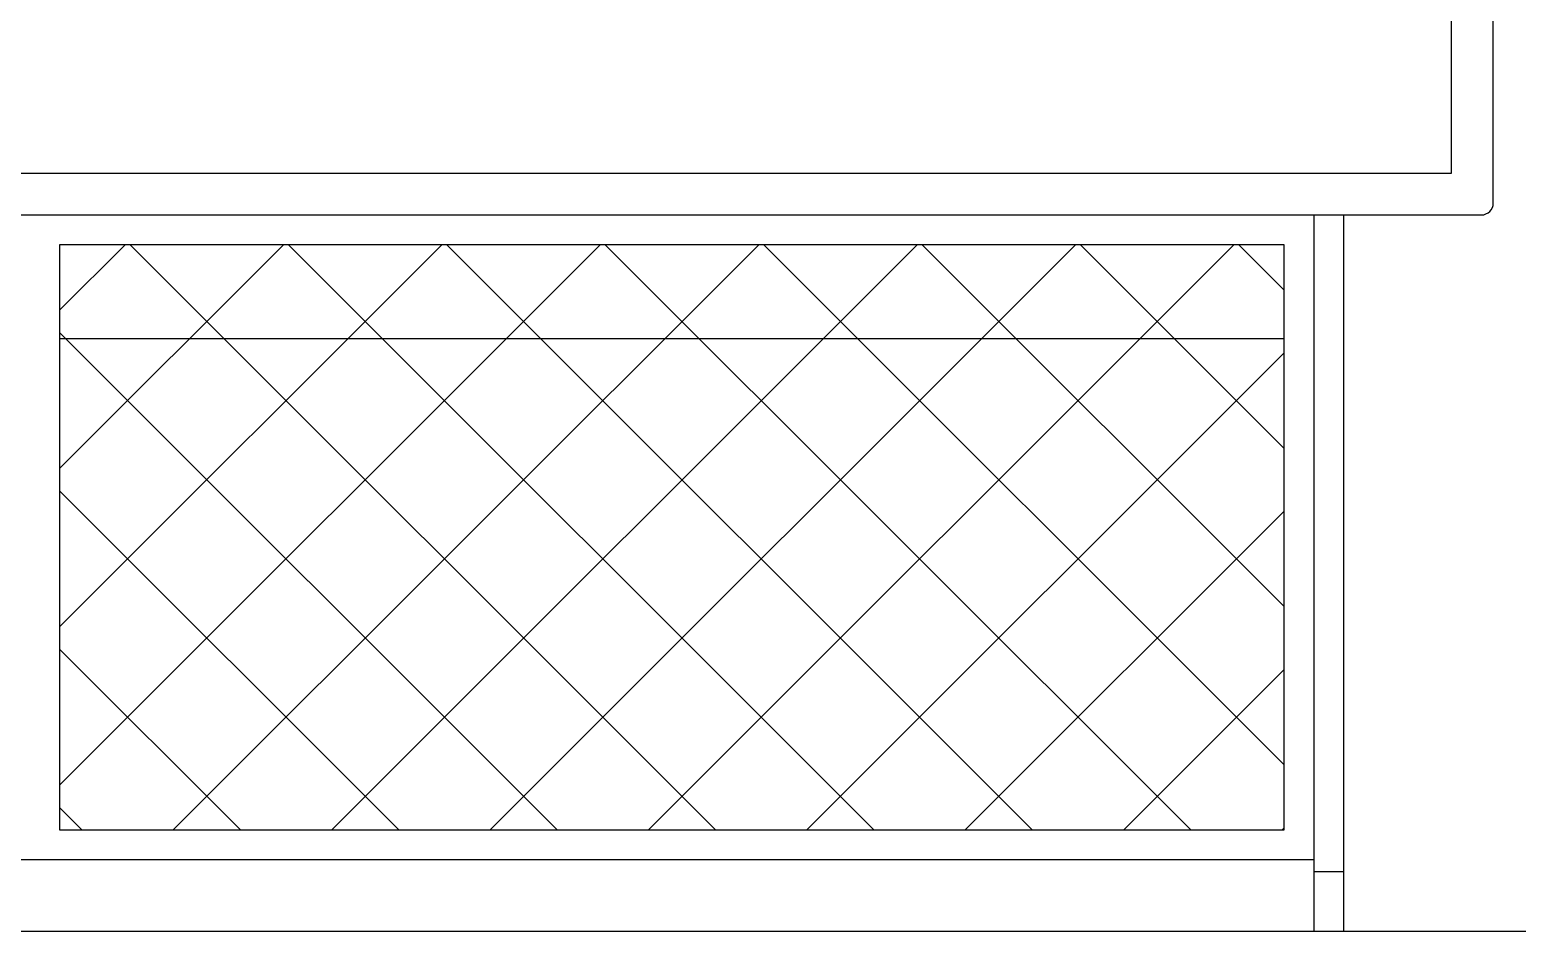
# Model space of a CAD drawing. Header units: inches. Extents: x 11.8 to 54.3, y 10.8 to 35.6.
# Drawn here: x 37.2972 to 37.5462, y 28.9983 to 29.1494 of the extents above; entities that cross this region are included whole.
import ezdxf

# ---------------------------------------------------------------- set-up
doc = ezdxf.new("R2010")
doc.units = ezdxf.units.IN
doc.header["$MEASUREMENT"] = 0
doc.layers.add('02', color=2, linetype='Continuous')
doc.layers.add('1', color=1, linetype='Continuous')

msp = doc.modelspace()

# ---------------------------------------------------------------- linework, layer by layer
at = {"layer": '02'}
for p, q in [((37.54218, 29.12034), (37.54218, 29.79034)), ((37.53518, 29.12534), (37.53518, 29.78534)), ((36.71318, 29.12534), (37.53518, 29.12534)), ((36.70818, 29.11834), (37.54018, 29.11834)), ((37.51218, 28.99834), (37.51218, 29.11834)), ((37.51718, 28.99834), (37.51718, 29.11834)), ((37.30218, 29.10237), (37.31314, 29.11334)), ((37.50718, 29.11334), (37.30218, 29.11334)), ((37.30218, 29.07585), (37.33966, 29.11334)), ((37.30218, 29.11334), (37.30218, 29.01534)), ((37.30218, 29.04934), (37.36618, 29.11334)), ((37.30218, 29.02282), (37.39269, 29.11334)), ((37.41198, 29.01534), (37.31398, 29.11334)), ((37.32121, 29.01534), (37.41921, 29.11334)), ((37.43849, 29.01534), (37.34049, 29.11334)), ((37.34772, 29.01534), (37.44572, 29.11334)), ((37.46501, 29.01534), (37.36701, 29.11334)), ((37.37424, 29.01534), (37.47224, 29.11334)), ((37.49153, 29.01534), (37.39353, 29.11334)), ((37.40076, 29.01534), (37.49876, 29.11334)), ((37.50718, 29.0262), (37.42004, 29.11334)), ((37.50718, 29.05272), (37.44656, 29.11334)), ((37.50718, 29.07924), (37.47308, 29.11334)), ((37.50718, 29.10575), (37.49959, 29.11334)), ((37.50718, 29.01534), (37.50718, 29.11334)), ((37.38546, 29.01534), (37.30218, 29.09862)), ((37.50718, 29.09759), (37.30218, 29.09759)), ((37.42727, 29.01534), (37.50718, 29.09524)), ((37.35894, 29.01534), (37.30218, 29.07211)), ((37.45379, 29.01534), (37.50718, 29.06872)), ((37.33243, 29.01534), (37.30218, 29.04559)), ((37.48031, 29.01534), (37.50718, 29.04221)), ((37.30591, 29.01534), (37.30218, 29.01907)), ((37.30218, 29.01534), (37.50718, 29.01534)), ((37.50682, 29.01534), (37.50718, 29.01569)), ((36.73618, 29.01034), (37.51218, 29.01034)), ((37.51218, 29.00834), (37.51718, 29.00834)), ((36.73118, 28.99834), (37.51718, 28.99834))]:
    msp.add_line(p, q, dxfattribs=at)
msp.add_arc((37.54018, 29.12034), 0.002, 270, 0, dxfattribs=at)
at = {"layer": '1'}
msp.add_line((33.61524, 28.99834), (53.94144, 28.99834), dxfattribs=at)

doc.saveas('drawing.dxf')
